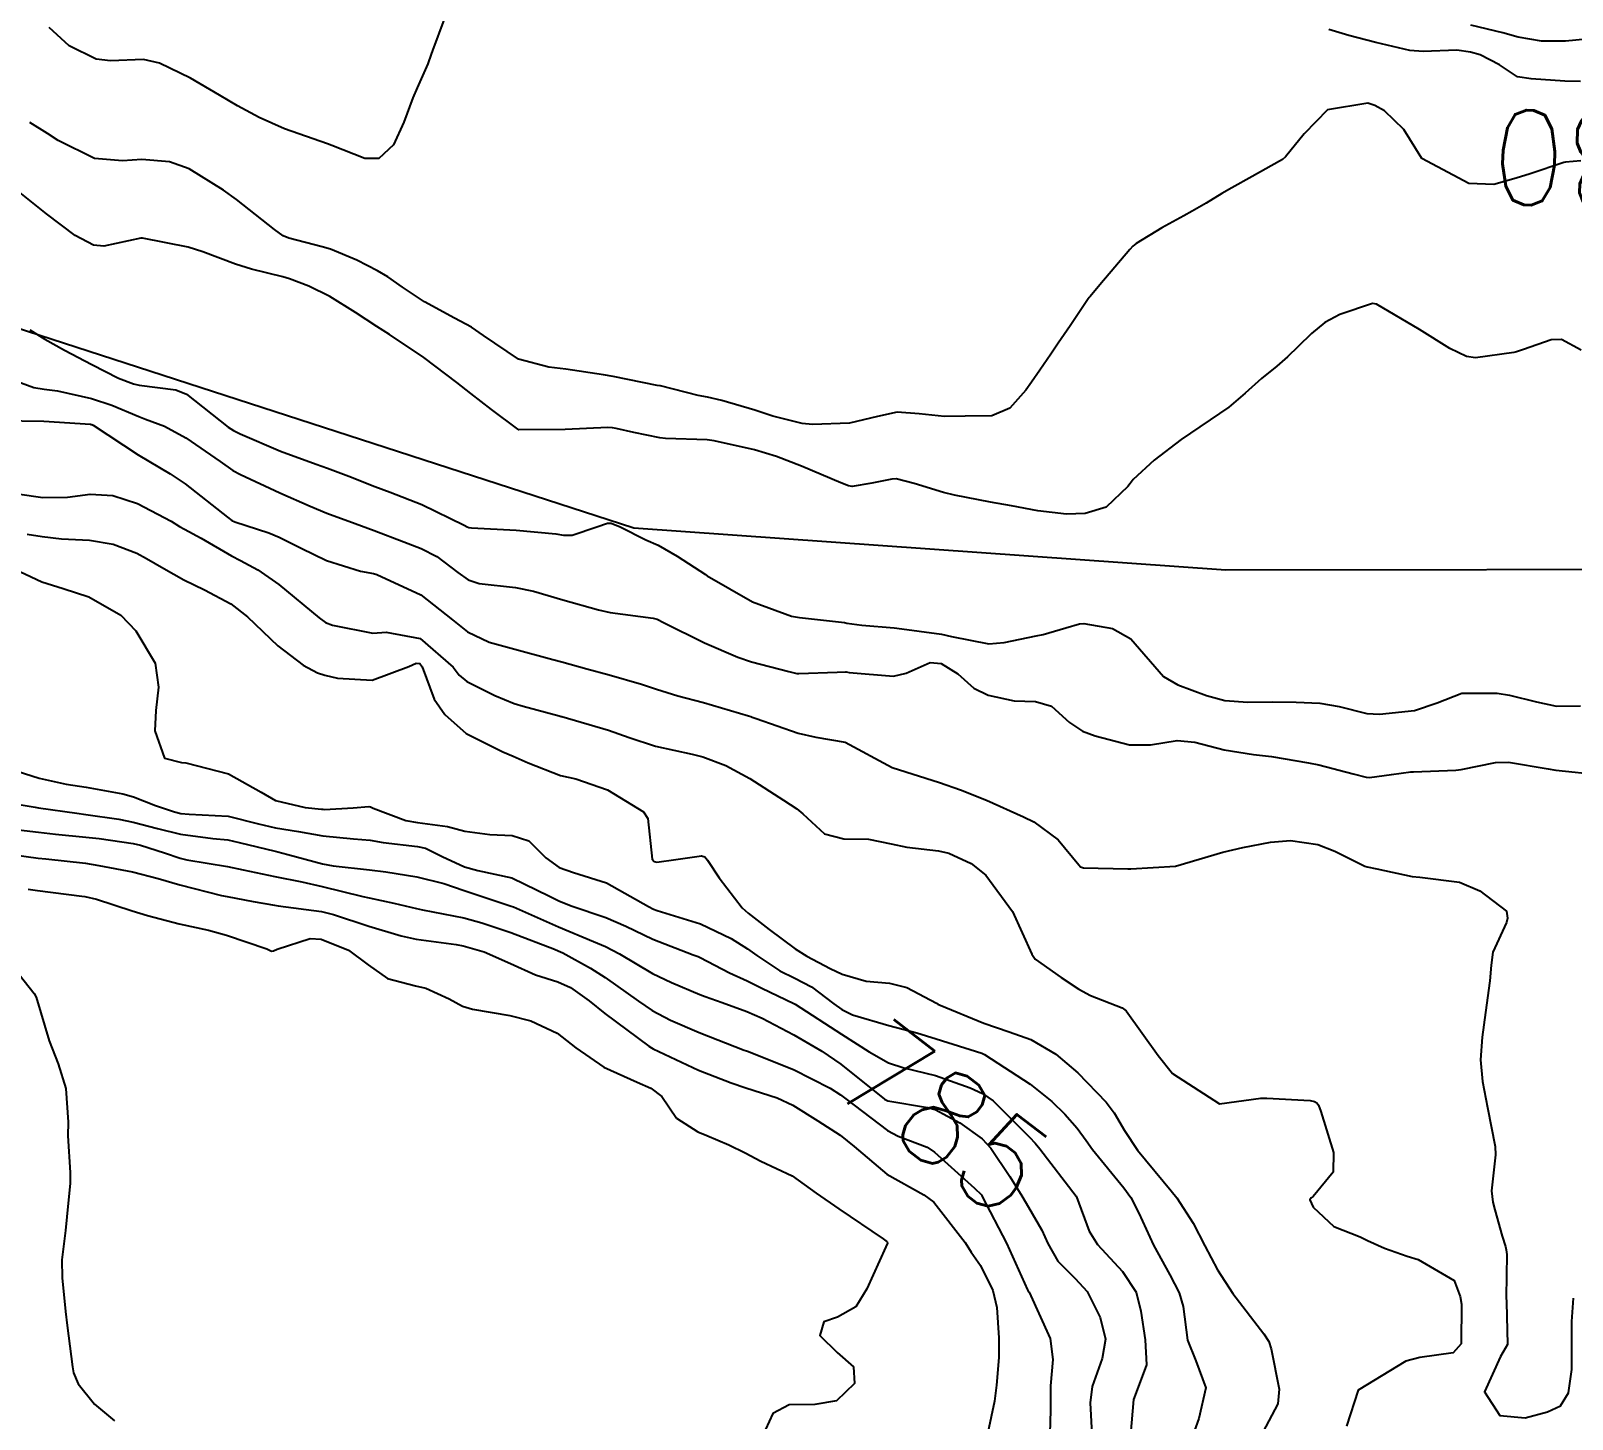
# Model space of a CAD drawing. Header units: metres. Extents: x 318500 to 325275, y 7408834 to 7428799.
# Drawn here: x 321024.3 to 321089.4, y 7424652.1 to 7424710.7 of the extents above; entities that cross this region are included whole.
import ezdxf
from ezdxf.enums import TextEntityAlignment as Align

# ---------------------------------------------------------------- set-up
doc = ezdxf.new("R2010")
doc.units = ezdxf.units.M
doc.header["$MEASUREMENT"] = 0
for name, color, linetype in [('Cotas', 45, 'Continuous'), ('Curvas de Nivel 1m', 11, 'Continuous'), ('Curvas de Nivel 5m', 15, 'Continuous'), ('Hidrografia', 140, 'Continuous')]:
    doc.layers.add(name, color=color, linetype=linetype)
doc.styles.add('Style-STANDARD', font='STANDARD.shx')

msp = doc.modelspace()

# ---------------------------------------------------------------- linework, layer by layer
at = {"layer": 'Curvas de Nivel 1m', "flags": 128}
for points, elevation in [([(321041.749, 7424711.158), (321041.265, 7424709.828), (321041.212, 7424709.685), (321041.062, 7424709.274), (321040.62, 7424708.263), (321040.432, 7424707.839), (321040.056, 7424706.813), (321039.612, 7424705.851), (321039.004, 7424705.277), (321038.409, 7424705.274), (321037.009, 7424705.831), (321036.835, 7424705.892), (321035.019, 7424706.526), (321033.941, 7424707.011), (321033.033, 7424707.499), (321032.269, 7424707.948), (321031.051, 7424708.67), (321029.742, 7424709.298), (321029.062, 7424709.457), (321027.669, 7424709.402), (321027.062, 7424709.467), (321025.928, 7424710.031), (321025.078, 7424710.809)], 781), ([(321089.715, 7424708.529), (321089.06, 7424708.535), (321087.63, 7424708.643), (321087.063, 7424708.721), (321086.292, 7424709.232), (321085.48, 7424709.648), (321085.078, 7424709.765), (321084.493, 7424709.842), (321083.078, 7424709.794), (321082.515, 7424709.841), (321081.083, 7424710.166), (321079.933, 7424710.471), (321079.091, 7424710.727)], 781), ([(321093.1, 7424711.14), (321091.09, 7424710.519), (321089.959, 7424710.315), (321089.086, 7424710.23), (321088.068, 7424710.222), (321087.088, 7424710.4), (321086.437, 7424710.577), (321085.095, 7424710.909)], 782), ([(321089.749, 7424697.182), (321088.917, 7424697.632), (321088.485, 7424697.628), (321087.311, 7424697.214), (321087.015, 7424697.112), (321086.908, 7424697.086), (321085.28, 7424696.869), (321084.905, 7424696.913), (321084.209, 7424697.257), (321082.922, 7424698.058), (321081.1, 7424699.135), (321080.938, 7424699.155), (321079.562, 7424698.689), (321078.925, 7424698.358), (321078.358, 7424697.896), (321077.795, 7424697.341), (321077.349, 7424696.9), (321076.897, 7424696.507), (321076.257, 7424695.992), (321075.56, 7424695.37), (321074.874, 7424694.788), (321072.86, 7424693.41), (321071.724, 7424692.544), (321070.834, 7424691.722), (321070.704, 7424691.559), (321070.614, 7424691.433), (321069.697, 7424690.567), (321068.812, 7424690.288), (321068.017, 7424690.267), (321066.814, 7424690.41), (321065.707, 7424690.611), (321064.819, 7424690.772), (321063.291, 7424691.065), (321062.825, 7424691.18), (321061.592, 7424691.559), (321060.833, 7424691.751), (321060.656, 7424691.748), (321059.81, 7424691.58), (321058.979, 7424691.437), (321058.828, 7424691.456), (321058.505, 7424691.595), (321056.84, 7424692.297), (321055.789, 7424692.693), (321054.85, 7424692.979), (321053.157, 7424693.366), (321052.856, 7424693.403), (321051.093, 7424693.46), (321050.857, 7424693.487), (321049.764, 7424693.716), (321049.022, 7424693.888), (321048.862, 7424693.916), (321048.668, 7424693.925), (321046.861, 7424693.844), (321044.911, 7424693.83), (321044.861, 7424693.847), (321043.749, 7424694.677), (321042.875, 7424695.358), (321042.296, 7424695.816), (321040.896, 7424696.871), (321039.443, 7424697.852), (321038.915, 7424698.187), (321038.014, 7424698.779), (321036.934, 7424699.456), (321036.041, 7424699.893), (321035.232, 7424700.196), (321034.944, 7424700.28), (321033.627, 7424700.61), (321032.949, 7424700.819), (321031.568, 7424701.34), (321030.954, 7424701.535), (321029.028, 7424701.92), (321028.959, 7424701.918), (321027.391, 7424701.576), (321026.954, 7424701.615), (321026.186, 7424702.028), (321024.973, 7424702.936), (321023.562, 7424704.061)], 779), ([(321024.274, 7424698.05), (321024.904, 7424697.655), (321025.737, 7424697.192), (321026.888, 7424696.576), (321028.008, 7424696.003), (321028.649, 7424695.765), (321028.877, 7424695.712), (321030.427, 7424695.518), (321030.874, 7424695.337), (321032.644, 7424693.942), (321032.858, 7424693.792), (321033.141, 7424693.651), (321034.845, 7424692.926), (321036.353, 7424692.371), (321036.835, 7424692.213), (321037.729, 7424691.871), (321038.824, 7424691.437), (321039.47, 7424691.2), (321040.813, 7424690.667), (321042.605, 7424689.803), (321042.732, 7424689.734), (321042.799, 7424689.703), (321042.913, 7424689.685), (321044.798, 7424689.591), (321046.471, 7424689.429), (321046.796, 7424689.379), (321047.162, 7424689.38), (321048.205, 7424689.736), (321048.649, 7424689.885), (321048.802, 7424689.88), (321049.181, 7424689.724), (321050.27, 7424689.183), (321050.793, 7424688.954), (321051.588, 7424688.488), (321052.78, 7424687.719), (321052.855, 7424687.669), (321054.764, 7424686.561), (321056.413, 7424685.967), (321056.754, 7424685.905), (321058.655, 7424685.688), (321058.751, 7424685.672), (321059.381, 7424685.584), (321060.748, 7424685.466), (321060.858, 7424685.459), (321062.745, 7424685.203), (321063.175, 7424685.103), (321064.739, 7424684.798), (321065.388, 7424684.856), (321066.745, 7424685.133), (321067.041, 7424685.19), (321067.997, 7424685.471), (321068.575, 7424685.64), (321068.753, 7424685.648), (321069.967, 7424685.442), (321070.744, 7424685.005), (321072.117, 7424683.416), (321072.717, 7424683.065), (321073.926, 7424682.606), (321074.71, 7424682.397), (321075.68, 7424682.335), (321076.71, 7424682.341), (321077.718, 7424682.332), (321078.71, 7424682.29), (321079.536, 7424682.146), (321080.706, 7424681.852), (321081.232, 7424681.819), (321082.707, 7424681.984), (321083.672, 7424682.299), (321084.715, 7424682.71), (321086.201, 7424682.714), (321086.714, 7424682.631), (321087.86, 7424682.351), (321088.71, 7424682.163), (321089.715, 7424682.174)], 779), ([(321023.01, 7424694.216), (321024.861, 7424694.188), (321026.822, 7424694.058), (321026.86, 7424694.054), (321026.884, 7424694.044), (321026.936, 7424694.019), (321028.842, 7424692.775), (321030.186, 7424691.97), (321030.824, 7424691.548), (321032.612, 7424690.133), (321032.801, 7424689.996), (321032.923, 7424689.938), (321034.352, 7424689.473), (321034.794, 7424689.298), (321035.724, 7424688.831), (321036.784, 7424688.31), (321038.222, 7424687.866), (321038.778, 7424687.756), (321038.918, 7424687.718), (321040.765, 7424686.858), (321042.11, 7424685.81), (321042.742, 7424685.298), (321043.661, 7424684.866), (321044.732, 7424684.566), (321046.346, 7424684.136), (321046.724, 7424684.035), (321047.779, 7424683.739), (321048.718, 7424683.482), (321050.089, 7424683.085), (321050.712, 7424682.877), (321051.625, 7424682.602), (321052.707, 7424682.324), (321054.6, 7424681.752), (321054.701, 7424681.721), (321054.755, 7424681.704), (321054.92, 7424681.647), (321056.691, 7424681.017), (321057.439, 7424680.858), (321058.686, 7424680.64), (321060.67, 7424679.57), (321062.661, 7424678.944), (321063.549, 7424678.634), (321064.65, 7424678.188), (321066.21, 7424677.494), (321066.638, 7424677.283), (321067.677, 7424676.521), (321068.544, 7424675.461), (321068.619, 7424675.384), (321068.736, 7424675.341), (321070.618, 7424675.299), (321070.744, 7424675.303), (321072.62, 7424675.41), (321074.626, 7424676.007), (321075.464, 7424676.203), (321076.631, 7424676.427), (321077.48, 7424676.493), (321078.63, 7424676.317), (321079.354, 7424676.046), (321080.621, 7424675.416), (321080.709, 7424675.387), (321081.122, 7424675.292), (321082.615, 7424674.969), (321082.931, 7424674.951), (321084.612, 7424674.741), (321085.469, 7424674.375), (321086.594, 7424673.507), (321086.632, 7424673.219), (321086.587, 7424673.029), (321086.021, 7424671.775), (321085.941, 7424671.229), (321085.888, 7424670.565), (321085.707, 7424669.232), (321085.57, 7424668.189), (321085.499, 7424667.235), (321085.587, 7424666.32), (321085.796, 7424665.23), (321086.114, 7424663.576), (321086.125, 7424663.225), (321085.963, 7424661.701), (321086.012, 7424661.226), (321086.103, 7424660.902), (321086.416, 7424659.796), (321086.547, 7424659.354), (321086.584, 7424659.217), (321086.607, 7424659.017), (321086.573, 7424657.217), (321086.59, 7424657.004), (321086.638, 7424655.216), (321086.345, 7424654.715), (321085.666, 7424653.23), (321086.315, 7424652.226), (321087.385, 7424652.133), (321088.318, 7424652.379), (321088.874, 7424652.632), (321089.215, 7424653.181), (321089.356, 7424654.164), (321089.354, 7424655.18), (321089.352, 7424656.194), (321089.416, 7424657.18)], 781), ([(321023.752, 7424691.12), (321024.814, 7424690.97), (321025.856, 7424690.988), (321026.816, 7424691.113), (321027.766, 7424691.056), (321028.811, 7424690.721), (321030.23, 7424689.969), (321030.585, 7424689.75), (321030.797, 7424689.629), (321031.499, 7424689.247), (321032.786, 7424688.509), (321033.165, 7424688.316), (321033.897, 7424687.923), (321034.771, 7424687.293), (321036.478, 7424685.884), (321036.747, 7424685.698), (321037.047, 7424685.576), (321038.741, 7424685.242), (321039.314, 7424685.279), (321040.738, 7424685.015), (321042.132, 7424683.809), (321042.388, 7424683.476), (321042.714, 7424683.197), (321043.888, 7424682.609), (321044.705, 7424682.277), (321045.088, 7424682.158), (321046.615, 7424681.751), (321046.7, 7424681.727), (321046.728, 7424681.721), (321048.691, 7424681.152), (321049.561, 7424680.843), (321050.682, 7424680.467), (321052.222, 7424680.132), (321052.675, 7424680.023), (321053.647, 7424679.66), (321054.662, 7424679.103), (321056.084, 7424678.193), (321056.643, 7424677.832), (321056.89, 7424677.616), (321057.804, 7424676.775), (321058.63, 7424676.561), (321059.659, 7424676.551), (321060.628, 7424676.356), (321061.277, 7424676.211), (321062.625, 7424676.057), (321063.055, 7424675.964), (321064.003, 7424675.519), (321064.613, 7424675.028), (321065.739, 7424673.499), (321066.563, 7424671.698), (321066.698, 7424671.488), (321067.792, 7424670.711), (321068.548, 7424670.213), (321069.039, 7424669.947), (321070.371, 7424669.433), (321070.538, 7424669.306), (321071.885, 7424667.416), (321072.499, 7424666.655), (321074.48, 7424665.38), (321076.222, 7424665.616), (321076.484, 7424665.613), (321078.309, 7424665.514), (321078.491, 7424665.474), (321078.584, 7424665.422), (321078.655, 7424665.328), (321078.755, 7424665.057), (321079.293, 7424663.318), (321079.277, 7424662.488), (321078.432, 7424661.473), (321078.348, 7424661.414), (321078.287, 7424661.331), (321078.427, 7424661.02), (321079.301, 7424660.199), (321080.415, 7424659.76), (321080.731, 7424659.613), (321081.45, 7424659.284), (321082.405, 7424658.955), (321082.865, 7424658.804), (321084.39, 7424657.925), (321084.641, 7424657.246), (321084.697, 7424656.923), (321084.681, 7424655.245), (321084.346, 7424654.863), (321082.931, 7424654.677), (321082.342, 7424654.517), (321080.33, 7424653.3), (321079.844, 7424651.77)], 782), ([(321024.162, 7424689.418), (321024.793, 7424689.317), (321025.6, 7424689.224), (321026.791, 7424689.164), (321027.789, 7424689.004), (321028.786, 7424688.617), (321029.198, 7424688.398), (321029.919, 7424687.973), (321030.773, 7424687.501), (321031.643, 7424687.075), (321032.758, 7424686.477), (321033.461, 7424685.929), (321034.732, 7424684.704), (321035.806, 7424683.894), (321036.404, 7424683.572), (321036.716, 7424683.469), (321037.247, 7424683.342), (321038.714, 7424683.263), (321040.266, 7424683.837), (321040.57, 7424683.984), (321040.722, 7424683.968), (321040.831, 7424683.828), (321041.338, 7424682.453), (321041.779, 7424681.814), (321042.688, 7424681.011), (321044.233, 7424680.228), (321044.674, 7424680.053), (321045.308, 7424679.77), (321046.662, 7424679.238), (321047.309, 7424679.091), (321048.654, 7424678.625), (321050.171, 7424677.705), (321050.352, 7424677.418), (321050.532, 7424675.701), (321050.619, 7424675.608), (321050.736, 7424675.581), (321051.529, 7424675.686), (321052.622, 7424675.846), (321052.76, 7424675.807), (321052.874, 7424675.667), (321053.358, 7424674.913), (321054.335, 7424673.653), (321054.587, 7424673.421), (321055.471, 7424672.742), (321056.565, 7424671.921), (321057.07, 7424671.612), (321058.05, 7424671.093), (321058.553, 7424670.848), (321059.568, 7424670.562), (321060.549, 7424670.466), (321061.279, 7424670.291), (321062.541, 7424669.624), (321062.59, 7424669.589), (321062.685, 7424669.538), (321064.529, 7424668.789), (321065.604, 7424668.419), (321066.519, 7424668.089), (321067.572, 7424667.474), (321068.498, 7424666.687), (321069.703, 7424665.442), (321070.036, 7424664.997), (321070.468, 7424664.25), (321071.019, 7424663.424), (321072.435, 7424661.712), (321072.679, 7424661.406), (321073.368, 7424660.344), (321073.86, 7424659.388), (321074.395, 7424658.366), (321075.048, 7424657.37), (321076.355, 7424655.67), (321076.559, 7424655.348), (321076.66, 7424655.034), (321076.995, 7424653.343), (321076.945, 7424652.72), (321076.303, 7424651.524)], 783), ([(321023.398, 7424688.061), (321024.771, 7424687.411), (321025.675, 7424687.123), (321026.761, 7424686.782), (321028.112, 7424686), (321028.74, 7424685.338), (321029.556, 7424683.977), (321029.705, 7424682.97), (321029.589, 7424681.977), (321029.542, 7424681.122), (321029.952, 7424679.971), (321030.667, 7424679.786), (321030.858, 7424679.767), (321032.66, 7424679.3), (321034.037, 7424678.532), (321034.644, 7424678.175), (321035.889, 7424677.891), (321036.579, 7424677.821), (321036.639, 7424677.812), (321036.71, 7424677.808), (321037.921, 7424677.867), (321038.573, 7424677.929), (321038.641, 7424677.914), (321038.755, 7424677.858), (321040.135, 7424677.338), (321040.634, 7424677.254), (321041.899, 7424677.077), (321042.631, 7424676.89), (321043.677, 7424676.742), (321044.629, 7424676.71), (321045.33, 7424676.473), (321046.049, 7424675.759), (321046.614, 7424675.347), (321047.213, 7424675.139), (321048.605, 7424674.711), (321050.384, 7424673.702), (321050.588, 7424673.589), (321050.752, 7424673.533), (321052.58, 7424672.979), (321053.867, 7424672.361), (321054.564, 7424671.92), (321054.949, 7424671.644), (321055.921, 7424670.993), (321056.551, 7424670.683), (321057.253, 7424670.315), (321058.202, 7424669.595), (321058.537, 7424669.358), (321058.985, 7424669.134), (321060.527, 7424668.679), (321061.705, 7424668.369), (321062.519, 7424668.125), (321064.451, 7424667.511), (321064.51, 7424667.489), (321064.559, 7424667.46), (321066.491, 7424666.206), (321067.407, 7424665.476), (321067.946, 7424664.939), (321068.469, 7424664.345), (321068.846, 7424663.836), (321069.127, 7424663.45), (321070.436, 7424661.829), (321070.734, 7424661.427), (321071.081, 7424660.766), (321071.694, 7424659.417), (321072.391, 7424658.165), (321072.783, 7424657.404), (321072.946, 7424656.827), (321073.125, 7424655.398), (321073.482, 7424654.533), (321073.901, 7424653.386), (321073.607, 7424652.094), (321073.349, 7424651.394)], 784), ([(321023.57, 7424678.056), (321024.493, 7424677.897), (321024.638, 7424677.872), (321026.253, 7424677.641), (321026.636, 7424677.589), (321028.023, 7424677.388), (321028.633, 7424677.271), (321029.654, 7424676.999), (321030.628, 7424676.753), (321031.996, 7424676.577), (321032.626, 7424676.514), (321033.106, 7424676.414), (321034.621, 7424676.045), (321034.732, 7424676.019), (321035.161, 7424675.902), (321036.614, 7424675.509), (321037.065, 7424675.424), (321038.611, 7424675.26), (321039.292, 7424675.168), (321040.607, 7424674.959), (321041.742, 7424674.674), (321042.599, 7424674.38), (321044.419, 7424673.782), (321044.589, 7424673.723), (321044.676, 7424673.692), (321046.577, 7424672.855), (321048.059, 7424672.236), (321048.565, 7424672.024), (321049.162, 7424671.714), (321050.552, 7424670.879), (321051.353, 7424670.493), (321052.543, 7424669.997), (321052.778, 7424669.903), (321053.483, 7424669.656), (321054.535, 7424669.275), (321055.174, 7424668.99), (321056.52, 7424668.286), (321057.694, 7424667.602), (321058.502, 7424667.048), (321060.348, 7424665.571), (321060.479, 7424665.505), (321062.161, 7424665.229), (321062.476, 7424665.133), (321063.517, 7424664.571), (321064.464, 7424663.903), (321064.83, 7424663.506), (321065.635, 7424662.305), (321066.132, 7424661.493), (321066.423, 7424661.019), (321066.979, 7424660.051), (321067.234, 7424659.478), (321067.663, 7424658.735), (321068.388, 7424658.011), (321068.896, 7424657.452), (321069.442, 7424656.366), (321069.662, 7424655.44), (321069.525, 7424654.625), (321069.102, 7424653.448), (321069.017, 7424652.753), (321069.094, 7424651.448)], 786), ([(321023.548, 7424676.975), (321024.628, 7424676.838), (321025.355, 7424676.76), (321026.626, 7424676.638), (321027.188, 7424676.574), (321028.624, 7424676.37), (321028.934, 7424676.297), (321029.953, 7424675.97), (321030.617, 7424675.744), (321030.9, 7424675.673), (321032.612, 7424675.39), (321033.279, 7424675.261), (321034.606, 7424674.968), (321035.744, 7424674.752), (321036.6, 7424674.556), (321038.326, 7424674.131), (321038.593, 7424674.071), (321039.629, 7424673.844), (321040.587, 7424673.621), (321040.841, 7424673.572), (321042.581, 7424673.223), (321043.352, 7424673.019), (321044.572, 7424672.608), (321046.411, 7424671.903), (321046.561, 7424671.841), (321046.759, 7424671.747), (321047.932, 7424671.107), (321048.55, 7424670.716), (321049.965, 7424669.706), (321050.534, 7424669.323), (321051.31, 7424668.907), (321052.521, 7424668.389), (321054.424, 7424667.641), (321054.51, 7424667.611), (321054.554, 7424667.595), (321056.498, 7424666.831), (321058.045, 7424666.038), (321058.483, 7424665.762), (321058.709, 7424665.588), (321060.467, 7424664.249), (321060.915, 7424664.014), (321062.144, 7424663.545), (321062.457, 7424663.34), (321064.133, 7424661.816), (321064.43, 7424661.532), (321064.447, 7424661.51), (321064.47, 7424661.469), (321065.489, 7424659.499), (321066.38, 7424657.524), (321066.395, 7424657.504), (321066.442, 7424657.426), (321067.328, 7424655.475), (321067.451, 7424654.583), (321067.352, 7424653.475), (321067.344, 7424652.445), (321067.313, 7424651.47)], 787), ([(321022.678, 7424676.01), (321024.616, 7424675.753), (321024.937, 7424675.715), (321026.613, 7424675.53), (321027.179, 7424675.444), (321028.608, 7424675.169), (321029.688, 7424674.89), (321030.6, 7424674.621), (321032.362, 7424674.173), (321032.593, 7424674.126), (321033.69, 7424673.923), (321034.588, 7424673.762), (321034.756, 7424673.739), (321036.584, 7424673.496), (321037.09, 7424673.368), (321038.575, 7424672.884), (321039.937, 7424672.472), (321040.568, 7424672.331), (321042.261, 7424672.108), (321042.564, 7424672.051), (321043.442, 7424671.791), (321044.555, 7424671.307), (321045.61, 7424670.823), (321046.548, 7424670.524), (321047.092, 7424670.289), (321047.876, 7424669.73), (321048.532, 7424669.193), (321050.395, 7424667.818), (321050.511, 7424667.738), (321050.574, 7424667.699), (321052.497, 7424666.8), (321053.875, 7424666.263), (321054.486, 7424666.058), (321055.807, 7424665.627), (321056.477, 7424665.322), (321057.533, 7424664.666), (321058.465, 7424664.06), (321059.065, 7424663.584), (321060.443, 7424662.408), (321062.001, 7424661.544), (321062.425, 7424661.23), (321063.74, 7424659.52), (321063.999, 7424659.119), (321064.39, 7424658.551), (321064.915, 7424657.505), (321065.084, 7424656.788), (321065.17, 7424655.502), (321065.171, 7424654.673), (321065.067, 7424653.503), (321064.985, 7424652.835), (321064.701, 7424651.504)], 788), ([(321024.197, 7424674.445), (321024.595, 7424674.382), (321026.468, 7424674.145), (321026.592, 7424674.131), (321027.084, 7424674.013), (321028.583, 7424673.526), (321029.233, 7424673.328), (321030.575, 7424672.974), (321031.815, 7424672.704), (321032.568, 7424672.504), (321034.272, 7424671.914), (321034.472, 7424671.824), (321034.559, 7424671.843), (321034.708, 7424671.908), (321036.096, 7424672.358), (321036.567, 7424672.327), (321037.715, 7424671.868), (321038.554, 7424671.24), (321039.371, 7424670.67), (321040.545, 7424670.365), (321040.983, 7424670.262), (321041.961, 7424669.809), (321042.536, 7424669.5), (321042.951, 7424669.379), (321044.53, 7424669.1), (321045.407, 7424668.886), (321046.519, 7424668.365), (321047.314, 7424667.738), (321048.498, 7424666.923), (321049.9, 7424666.295), (321050.485, 7424666.039), (321050.95, 7424665.693), (321051.565, 7424664.777), (321052.465, 7424664.201), (321052.847, 7424664.047), (321053.769, 7424663.65), (321054.455, 7424663.307), (321055.12, 7424662.964), (321056.441, 7424662.346), (321057.461, 7424661.605), (321058.42, 7424660.949), (321060.278, 7424659.685), (321060.401, 7424659.598), (321060.447, 7424659.56), (321060.467, 7424659.492), (321060.398, 7424659.338), (321059.595, 7424657.572), (321059.137, 7424656.81), (321058.362, 7424656.371), (321057.776, 7424656.182), (321057.617, 7424655.601), (321058.339, 7424654.886), (321059.034, 7424654.283), (321059.079, 7424653.579), (321058.313, 7424652.843), (321057.402, 7424652.694), (321056.311, 7424652.68), (321055.621, 7424652.313), (321055.323, 7424651.63)], 789)]:
    msp.add_lwpolyline(points, dxfattribs=dict(at, elevation=elevation))
at = {"layer": 'Curvas de Nivel 5m', "flags": 128}
for points, elevation in [([(321089.734, 7424705.183), (321089.091, 7424705.117), (321089.019, 7424705.101), (321087.591, 7424704.631), (321087.008, 7424704.447), (321086.061, 7424704.177), (321085.005, 7424704.225), (321083.02, 7424705.27), (321082.258, 7424706.507), (321081.443, 7424707.294), (321081.043, 7424707.508), (321080.735, 7424707.614), (321079.04, 7424707.33), (321078.048, 7424706.322), (321077.269, 7424705.348), (321077.133, 7424705.234), (321077.017, 7424705.168), (321075.855, 7424704.519), (321075, 7424704.041), (321074.583, 7424703.799), (321073.913, 7424703.396), (321073.333, 7424703.057), (321072.982, 7424702.863), (321072.044, 7424702.349), (321070.964, 7424701.694), (321070.822, 7424701.572), (321070.698, 7424701.434), (321069.43, 7424699.938), (321069.017, 7424699.459), (321068.984, 7424699.414), (321068.938, 7424699.357), (321068.172, 7424698.221), (321067.669, 7424697.479), (321067.361, 7424697.025), (321066.893, 7424696.337), (321066.544, 7424695.834), (321066.308, 7424695.496), (321065.637, 7424694.738), (321064.869, 7424694.416), (321063.741, 7424694.399), (321062.868, 7424694.386), (321061.81, 7424694.496), (321060.87, 7424694.575), (321060.052, 7424694.394), (321058.865, 7424694.101), (321057.302, 7424694.051), (321056.865, 7424694.094), (321055.633, 7424694.404), (321054.87, 7424694.654), (321053.469, 7424695.069), (321052.875, 7424695.199), (321052.472, 7424695.272), (321050.88, 7424695.676), (321050.862, 7424695.682), (321050.748, 7424695.702), (321048.885, 7424696.07), (321048.48, 7424696.14), (321046.889, 7424696.383), (321046.18, 7424696.472), (321044.895, 7424696.803), (321043.422, 7424697.802), (321042.915, 7424698.163), (321042.195, 7424698.543), (321040.931, 7424699.227), (321039.993, 7424699.844), (321039.378, 7424700.287), (321038.947, 7424700.539), (321038.07, 7424700.988), (321036.956, 7424701.445), (321036.612, 7424701.549), (321035.199, 7424701.908), (321034.961, 7424702.006), (321034.598, 7424702.283), (321032.984, 7424703.55), (321032.445, 7424703.945), (321030.999, 7424704.835), (321030.164, 7424705.135), (321029.002, 7424705.239), (321028.177, 7424705.177), (321027.003, 7424705.282), (321025.462, 7424706.035), (321025.014, 7424706.329), (321024.274, 7424706.799)], 780), ([(321023.206, 7424696.065), (321024.435, 7424695.606), (321024.875, 7424695.541), (321025.436, 7424695.472), (321026.871, 7424695.145), (321027.727, 7424694.866), (321028.864, 7424694.385), (321029.153, 7424694.275), (321029.95, 7424693.974), (321030.853, 7424693.489), (321032.297, 7424692.487), (321032.833, 7424692.113), (321033.157, 7424691.935), (321034.819, 7424691.172), (321036.096, 7424690.606), (321036.806, 7424690.311), (321038, 7424689.868), (321038.797, 7424689.579), (321040.054, 7424689.102), (321040.79, 7424688.816), (321041.444, 7424688.477), (321042.331, 7424687.807), (321042.775, 7424687.497), (321043.231, 7424687.338), (321044.771, 7424687.174), (321045.523, 7424687.014), (321046.763, 7424686.647), (321048.266, 7424686.226), (321048.756, 7424686.12), (321050.577, 7424685.878), (321050.752, 7424685.828), (321051.015, 7424685.696), (321052.737, 7424684.835), (321054.151, 7424684.234), (321054.726, 7424684.038), (321056.3, 7424683.626), (321056.642, 7424683.544), (321056.719, 7424683.535), (321058.347, 7424683.596), (321058.7, 7424683.611), (321058.72, 7424683.609), (321058.843, 7424683.589), (321060.719, 7424683.424), (321061.257, 7424683.562), (321062.268, 7424684.006), (321062.726, 7424683.965), (321063.443, 7424683.529), (321064.115, 7424682.92), (321064.711, 7424682.623), (321065.821, 7424682.387), (321066.709, 7424682.356), (321067.385, 7424682.158), (321068.151, 7424681.468), (321068.695, 7424681.102), (321069.236, 7424680.907), (321070.687, 7424680.537), (321071.575, 7424680.533), (321072.69, 7424680.72), (321073.443, 7424680.644), (321074.684, 7424680.32), (321075.922, 7424680.121), (321076.68, 7424680.04), (321078.24, 7424679.771), (321078.675, 7424679.68), (321080.125, 7424679.308), (321080.668, 7424679.163), (321080.811, 7424679.155), (321081.742, 7424679.284), (321082.556, 7424679.387), (321082.672, 7424679.395), (321084.458, 7424679.468), (321084.674, 7424679.496), (321086.128, 7424679.779), (321086.679, 7424679.798), (321088.35, 7424679.519), (321088.674, 7424679.462), (321090.58, 7424679.262)], 780), ([(321023.114, 7424679.612), (321024.656, 7424679.128), (321025.807, 7424678.874), (321026.651, 7424678.737), (321028.188, 7424678.456), (321028.645, 7424678.336), (321029.571, 7424677.976), (321030.374, 7424677.701), (321030.637, 7424677.633), (321030.99, 7424677.603), (321032.636, 7424677.519), (321033.914, 7424677.202), (321034.631, 7424677.033), (321035.608, 7424676.873), (321036.628, 7424676.688), (321037.931, 7424676.563), (321038.626, 7424676.504), (321039.188, 7424676.414), (321040.624, 7424676.242), (321040.962, 7424676.164), (321041.668, 7424675.814), (321042.614, 7424675.38), (321043.175, 7424675.23), (321044.607, 7424674.923), (321046.205, 7424674.147), (321046.593, 7424673.94), (321047.117, 7424673.742), (321048.583, 7424673.249), (321049.417, 7424672.872), (321050.569, 7424672.325), (321052.261, 7424671.674), (321052.48, 7424671.592), (321052.559, 7424671.554), (321053.806, 7424670.911), (321054.549, 7424670.564), (321055.168, 7424670.255), (321056.516, 7424669.62), (321056.54, 7424669.606), (321056.569, 7424669.59), (321058.521, 7424668.321), (321059.687, 7424667.578), (321060.503, 7424667.111), (321061.162, 7424666.898), (321062.496, 7424666.574), (321063.952, 7424666.054), (321064.484, 7424665.81), (321064.921, 7424665.506), (321066.465, 7424663.965), (321066.695, 7424663.72), (321066.895, 7424663.483), (321068.43, 7424661.488), (321068.448, 7424661.46), (321068.975, 7424660.011), (321069.334, 7424659.446), (321070.393, 7424658.301), (321070.962, 7424657.424), (321071.157, 7424656.633), (321071.342, 7424655.42), (321071.399, 7424654.36), (321071.047, 7424653.423), (321070.85, 7424652.897), (321070.726, 7424651.426)], 785), ([(321023.6, 7424671.104), (321024.448, 7424670.041), (321024.538, 7424669.874), (321025.083, 7424668.034), (321025.462, 7424667.064), (321025.792, 7424666.027), (321025.892, 7424664.599), (321025.874, 7424664.026), (321025.976, 7424662.486), (321025.975, 7424662.025), (321025.826, 7424660.608), (321025.768, 7424660.026), (321025.624, 7424658.791), (321025.627, 7424658.028), (321025.771, 7424656.614), (321025.842, 7424656.025), (321026.067, 7424654.28), (321026.116, 7424654.022), (321026.315, 7424653.564), (321026.994, 7424652.697), (321027.838, 7424651.997)], 790)]:
    msp.add_lwpolyline(points, dxfattribs=dict(at, elevation=elevation))
at = {"layer": 'Hidrografia'}
msp.add_lwpolyline([(321463.797, 7424522.894), (321400.221, 7424596.461), (321385.454, 7424615.671), (321381.892, 7424620.774), (321373.84, 7424628.043), (321356.674, 7424645.727), (321344.01, 7424656.501), (321316.46, 7424673.103), (321287.818, 7424682.345), (321209.658, 7424698.504), (321192.746, 7424703.546), (321177.348, 7424702.79), (321166.242, 7424700.773), (321147.562, 7424696.488), (321096.769, 7424687.926), (321074.753, 7424687.907), (321049.763, 7424689.672), (321020.987, 7424698.999), (321002.055, 7424709.588), (320974.399, 7424722.033), (320937.041, 7424734.89), (320929.467, 7424739.782)], dxfattribs=at)

# ---------------------------------------------------------------- texts
at = {"layer": 'Cotas', "style": 'Style-STANDARD'}
for s, rotation, p in [('780', 178.39671, (321090.655, 7424705.226, 780)), ('785', 322.41514, (321062.852, 7424664.776, 785))]:
    msp.add_text(s, height=4, rotation=rotation, dxfattribs=at).set_placement(p, align=Align.MIDDLE_CENTER)

doc.saveas('drawing.dxf')
